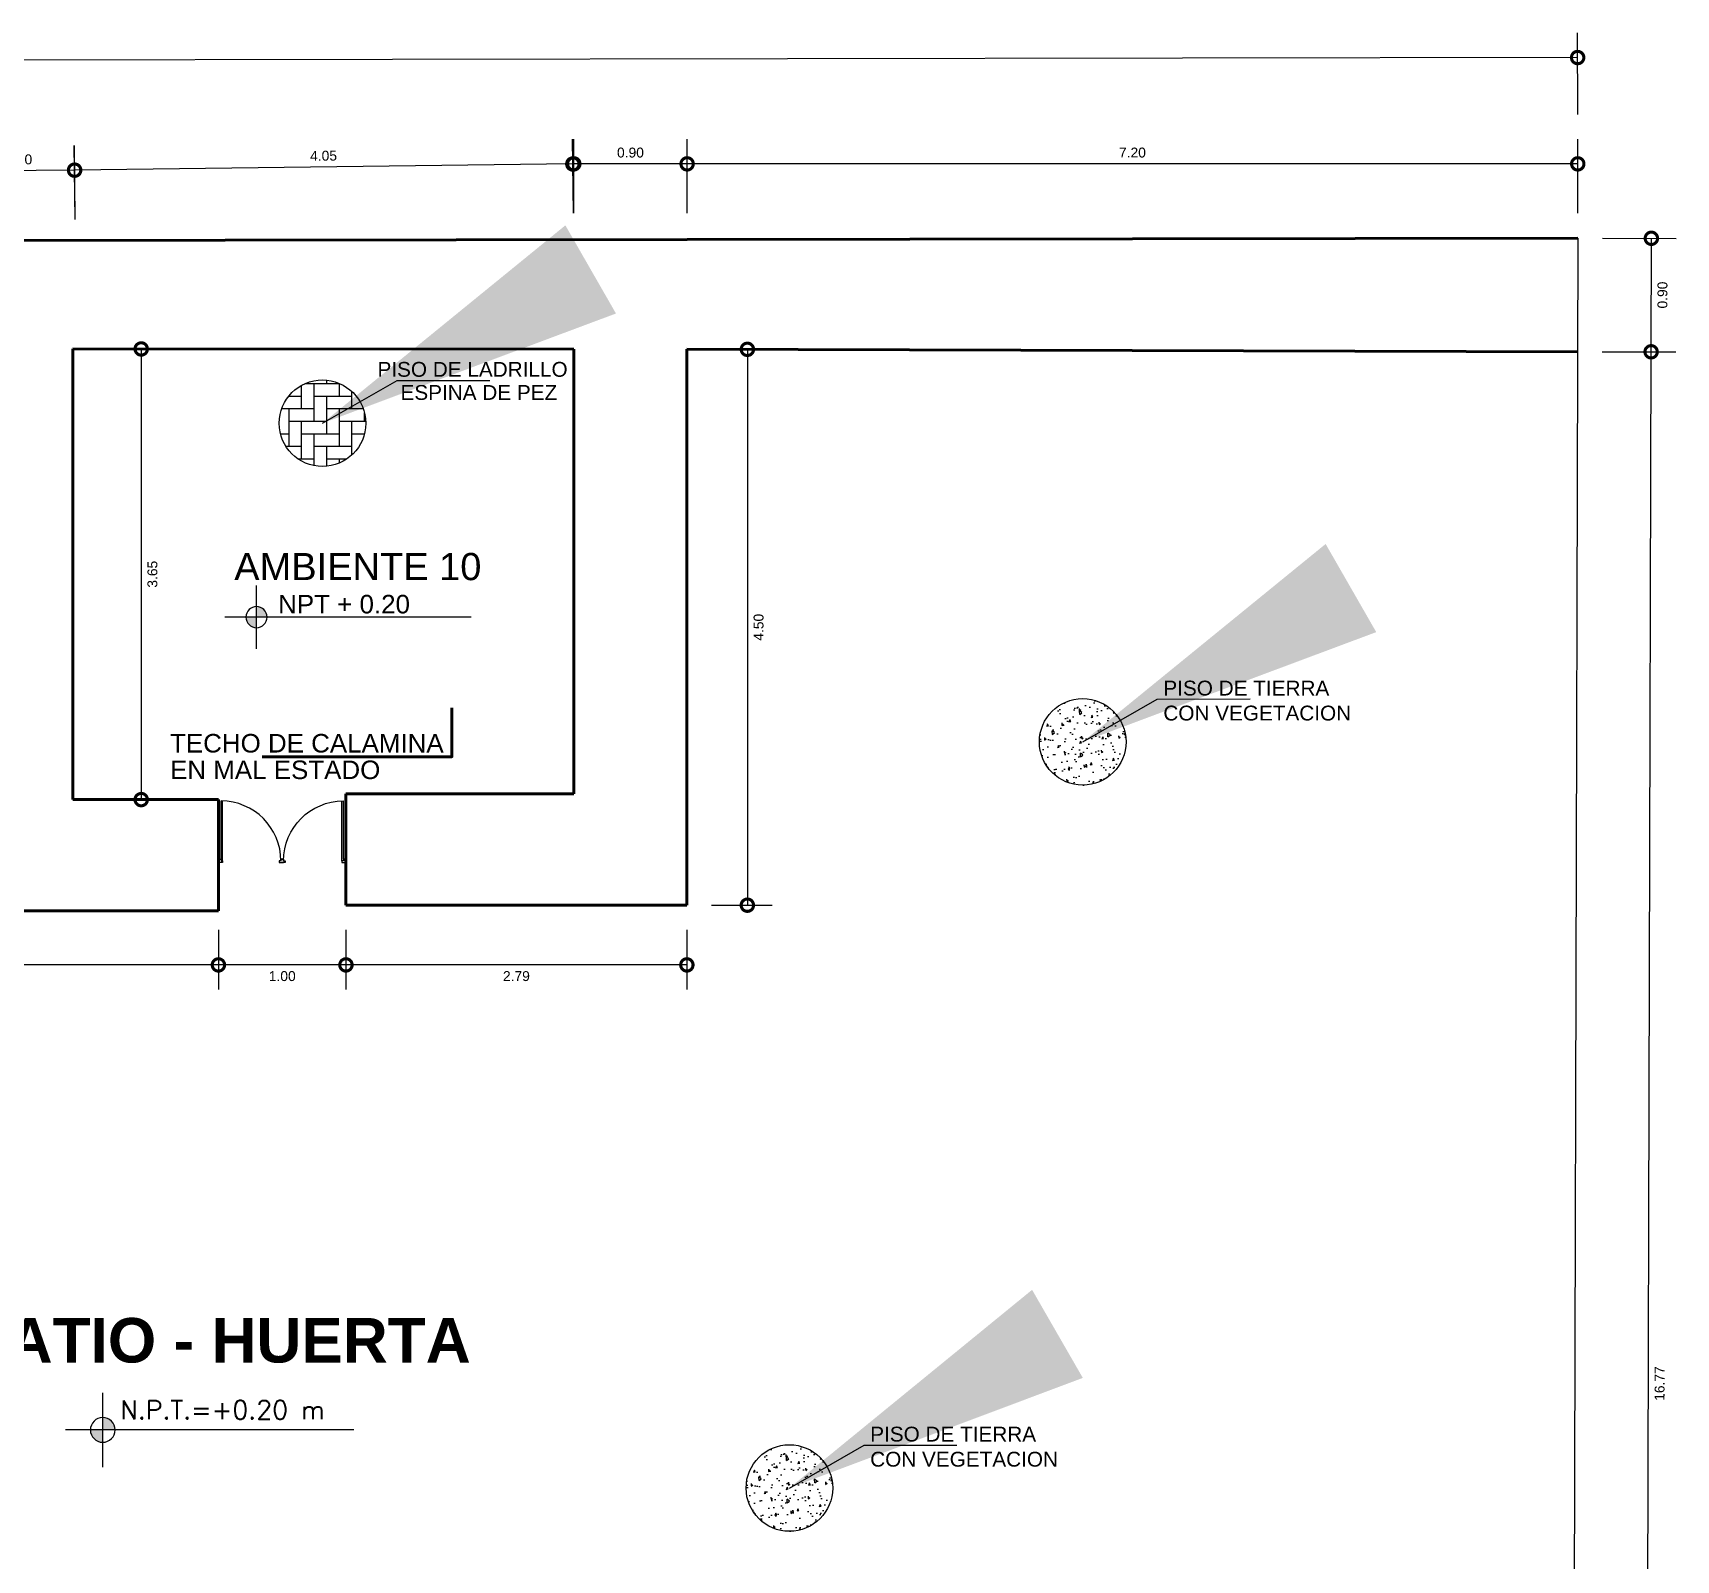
# Model space of a CAD drawing. Header units: millimetres. Extents: x 2048 to 2102.7, y 1127 to 1156.6.
# Drawn here: x 2089.42 to 2102.7, y 1144.27 to 1156.62 of the extents above; entities that cross this region are included whole.
import ezdxf
from ezdxf.enums import TextEntityAlignment as Align

# ---------------------------------------------------------------- set-up
doc = ezdxf.new("R2010")
doc.units = ezdxf.units.MM
for name, color, linetype, lineweight in [('0.1', 141, 'Continuous', 9), ('COLUMNA', 6, 'Continuous', 40), ('l) Texto chico', 30, 'Continuous', 20), ('moviliario', 105, 'Continuous', 9), ('Pluma 1', 6, 'Continuous', 9), ('Pluma 8', 7, 'Continuous', 50), ('PUERTAS', 22, 'Continuous', 13), ('TEXTOS', 7, 'Continuous', 18)]:
    doc.layers.add(name, color=color, linetype=linetype, lineweight=lineweight)
doc.layers.add('Cotas', color=1, linetype='Continuous')
doc.styles.add('BOLD', font='swissb.ttf')
doc.styles.add('Plantilla 60', font='romans.shx', dxfattribs={"oblique": 10, "height": 0.075})
doc.styles.add('ROTULO', font='arial.ttf')
doc.styles.get("Standard").update_dxf_attribs({"font": 'arial.ttf'})
doc.dimstyles.new('COTAS', dxfattribs={"dimtxt": 0.08, "dimasz": 0.2, "dimexe": 0.2, "dimexo": 0.2, "dimgap": 0.05, "dimtad": 2, "dimzin": 1, "dimdsep": 46, "dimtxsty": 'Standard', "dimblk": 'DOTSMALL', "dimcen": 2.5, "dimclrd": 244, "dimclre": 244, "dimclrt": 2, "dimazin": 0, "dimtfac": 1, "dimtmove": 2, "dimatfit": 3, "dimldrblk": 'OPEN90', "dimfxl": 1, "dimarcsym": 0})
doc.dimstyles.new('ISO-25', dxfattribs={"dimtxt": 2.5, "dimasz": 2.5, "dimexe": 1.25, "dimexo": 0.625, "dimtad": 1, "dimtxsty": 'Standard', "dimcen": 2.5, "dimadec": 0, "dimazin": 0, "dimtfac": 1, "dimtmove": 0, "dimatfit": 3, "dimfxl": 1, "dimarcsym": 0})

# ---------------------------------------------------------------- blocks, each defined once
blk = doc.blocks.new('puer-100')
for p, q in [((0.04, 0.025), (0.04, 0.92)), ((0.065, 0), (0.065, 0.92))]:
    blk.add_line(p, q)
for points in [[(0, 0.025), (0.04, 0.025), (0.04, 0), (0.065, 0), (0.065, -0.025), (0, -0.025)], [(1, 0.025), (0.96, 0.025), (0.96, 0), (0.935, 0), (0.935, -0.025), (1, -0.025)]]:
    blk.add_lwpolyline(points)
blk.add_arc((0.04, 0), 0.92, 0, 90)
blk = doc.blocks.new('NPT')
at = {"linetype": 'Continuous', "ltscale": 0.1}
h = blk.add_hatch(color=256, dxfattribs=at)
h.paths.add_polyline_path([(0, 0), (0, 0.05, 0.414214), (-0.05, 0)])
h.paths.add_polyline_path([(0, 0), (0, -0.05, 0.414214), (0.05, 0)])
for p, q in [((0, -0.05), (0, 0.15)), ((-1.0147, 0), (0.05, 0)), ((0.05, 0), (0.15, 0)), ((0, -0.15), (0, -0.05))]:
    blk.add_line(p, q, dxfattribs=at)
blk.add_circle((0, 0), 0.05, dxfattribs=at)
blk = doc.blocks.new('_DotSmall')
at = {"color": 0, "const_width": 0.5}
blk.add_lwpolyline([(-0.0625, 0, 1), (0.0625, 0, 1)], format="xyb", close=True, dxfattribs=at)
blk = doc.blocks.new('*D27')
at = {"layer": 'Cotas', "color": 244, "lineweight": -2, "transparency": 16777216}
for p, q in [((2102.106, 1154.04), (2102.701, 1154.038)), ((2102.458, 1137.349), (2102.501, 1154.039)), ((2102.063, 1137.35), (2102.658, 1137.349))]:
    blk.add_line(p, q, dxfattribs=at)
at = {"layer": 'Defpoints', "color": 0, "transparency": 16777216}
for p in [(2101.906, 1154.04), (2102.501, 1154.039), (2101.863, 1137.351)]:
    blk.add_point(p, dxfattribs=at)
at = {"layer": 'Cotas', "color": 244, "lineweight": -2, "transparency": 16777216, "xscale": 0.2, "yscale": 0.2, "zscale": 0.2}
for p, rotation in [((2102.501, 1154.039), 89.85177949797429), ((2102.458, 1137.349), 269.8517794979743)]:
    blk.add_blockref('_DotSmall', p, dxfattribs=dict(at, rotation=rotation))
at = {"layer": 'Cotas', "color": 5, "transparency": 16777216, "insert": (2102.57, 1145.694), "char_height": 0.08, "attachment_point": 5, "rotation": 89.8518}
blk.add_mtext('16.77', dxfattribs=at)
blk = doc.blocks.new('_Open90')
at = {"color": 0, "linetype": 'ByBlock', "lineweight": -2}
for p, q in [((0, 0), (-1, 0)), ((-0.5, 0.5), (0, 0)), ((0, 0), (-0.5, -0.5))]:
    blk.add_line(p, q, dxfattribs=at)
blk = doc.blocks.new('*D28')
at = {"layer": 'Cotas', "color": 244, "lineweight": -2, "transparency": 16777216}
for p, q in [((2102.108, 1154.958), (2102.703, 1154.956)), ((2102.501, 1154.039), (2102.503, 1154.957)), ((2102.106, 1154.04), (2102.701, 1154.038))]:
    blk.add_line(p, q, dxfattribs=at)
at = {"layer": 'Defpoints', "color": 0, "transparency": 16777216}
for p in [(2101.908, 1154.959), (2102.503, 1154.957), (2101.906, 1154.04)]:
    blk.add_point(p, dxfattribs=at)
at = {"layer": 'Cotas', "color": 244, "lineweight": -2, "transparency": 16777216, "xscale": 0.2, "yscale": 0.2, "zscale": 0.2}
for p, rotation in [((2102.503, 1154.957), 89.85177949798327), ((2102.501, 1154.039), 269.8517794979833)]:
    blk.add_blockref('_DotSmall', p, dxfattribs=dict(at, rotation=rotation))
at = {"layer": 'Cotas', "color": 5, "transparency": 16777216, "insert": (2102.593, 1154.498), "char_height": 0.08, "attachment_point": 5, "rotation": 89.8518}
blk.add_mtext('0.90', dxfattribs=at)
blk = doc.blocks.new('*D29')
at = {"layer": 'Cotas', "color": 244, "lineweight": -2, "transparency": 16777216}
for p, q in [((2094.708, 1155.159), (2094.708, 1155.759)), ((2101.908, 1155.159), (2101.908, 1155.759)), ((2101.908, 1155.559), (2094.708, 1155.559))]:
    blk.add_line(p, q, dxfattribs=at)
at = {"layer": 'Defpoints', "color": 0, "transparency": 16777216}
for p in [(2094.708, 1155.559), (2094.708, 1154.959), (2101.908, 1154.959)]:
    blk.add_point(p, dxfattribs=at)
at = {"layer": 'Cotas', "color": 244, "lineweight": -2, "transparency": 16777216, "xscale": 0.2, "yscale": 0.2, "zscale": 0.2, "rotation": 180}
blk.add_blockref('_DotSmall', (2094.708, 1155.559), dxfattribs=at)
at = {"layer": 'Cotas', "color": 244, "lineweight": -2, "transparency": 16777216, "xscale": 0.2, "yscale": 0.2, "zscale": 0.2}
blk.add_blockref('_DotSmall', (2101.908, 1155.559), dxfattribs=at)
at = {"layer": 'Cotas', "color": 5, "transparency": 16777216, "insert": (2098.308, 1155.65), "char_height": 0.08, "attachment_point": 5}
blk.add_mtext('7.20', dxfattribs=at)
blk = doc.blocks.new('*D30')
at = {"layer": 'Cotas', "color": 244, "lineweight": -2, "transparency": 16777216}
for p, q in [((2088.859, 1155.1), (2088.853, 1155.699)), ((2089.761, 1155.109), (2089.755, 1155.708)), ((2089.757, 1155.508), (2088.855, 1155.499))]:
    blk.add_line(p, q, dxfattribs=at)
at = {"layer": 'Defpoints', "color": 0, "transparency": 16777216}
for p in [(2088.855, 1155.499), (2088.861, 1154.9), (2089.763, 1154.909)]:
    blk.add_point(p, dxfattribs=at)
at = {"layer": 'Cotas', "color": 244, "lineweight": -2, "transparency": 16777216, "xscale": 0.2, "yscale": 0.2, "zscale": 0.2}
for p, rotation in [((2088.855, 1155.499), 180.5774263501912), ((2089.757, 1155.508), 0.5774263501911747)]:
    blk.add_blockref('_DotSmall', p, dxfattribs=dict(at, rotation=rotation))
at = {"layer": 'Cotas', "color": 5, "transparency": 16777216, "insert": (2089.305, 1155.594), "char_height": 0.08, "attachment_point": 5, "rotation": 0.5774}
blk.add_mtext('0.90', dxfattribs=at)
blk = doc.blocks.new('*D42')
at = {"layer": 'Cotas', "color": 244, "lineweight": -2, "transparency": 16777216}
for p, q in [((2093.792, 1155.159), (2093.792, 1155.759)), ((2094.708, 1155.159), (2094.708, 1155.759)), ((2094.708, 1155.559), (2093.792, 1155.559))]:
    blk.add_line(p, q, dxfattribs=at)
at = {"layer": 'Defpoints', "color": 0, "transparency": 16777216}
for p in [(2093.792, 1155.559), (2093.792, 1154.959), (2094.708, 1154.959)]:
    blk.add_point(p, dxfattribs=at)
at = {"layer": 'Cotas', "color": 244, "lineweight": -2, "transparency": 16777216, "xscale": 0.2, "yscale": 0.2, "zscale": 0.2}
for p, rotation in [((2093.792, 1155.559), 179.9999999999858), ((2094.708, 1155.559), 359.9999999999857)]:
    blk.add_blockref('_DotSmall', p, dxfattribs=dict(at, rotation=rotation))
at = {"layer": 'Cotas', "color": 5, "transparency": 16777216, "insert": (2094.25, 1155.65), "char_height": 0.08, "attachment_point": 5}
blk.add_mtext('0.90', dxfattribs=at)
blk = doc.blocks.new('*D43')
at = {"layer": 'Cotas', "color": 244, "lineweight": -2, "transparency": 16777216}
for p, q in [((2093.789, 1155.159), (2093.782, 1155.758)), ((2089.761, 1155.109), (2089.753, 1155.708)), ((2093.784, 1155.558), (2089.756, 1155.508))]:
    blk.add_line(p, q, dxfattribs=at)
at = {"layer": 'Defpoints', "color": 0, "transparency": 16777216}
for p in [(2089.756, 1155.508), (2093.792, 1154.959), (2089.763, 1154.909)]:
    blk.add_point(p, dxfattribs=at)
at = {"layer": 'Cotas', "color": 244, "lineweight": -2, "transparency": 16777216, "xscale": 0.2, "yscale": 0.2, "zscale": 0.2}
for p, rotation in [((2093.784, 1155.558), 0.708785738846549), ((2089.756, 1155.508), 180.7087857388466)]:
    blk.add_blockref('_DotSmall', p, dxfattribs=dict(at, rotation=rotation))
at = {"layer": 'Cotas', "color": 5, "transparency": 16777216, "insert": (2091.769, 1155.624), "char_height": 0.08, "attachment_point": 5, "rotation": 0.7088}
blk.add_mtext('4.05', dxfattribs=at)
blk = doc.blocks.new('*D65')
at = {"layer": 'Cotas', "color": 244, "lineweight": -2, "transparency": 16777216}
for p, q in [((2094.906, 1154.059), (2095.395, 1154.059)), ((2095.195, 1154.059), (2095.195, 1149.563)), ((2094.906, 1149.563), (2095.395, 1149.563))]:
    blk.add_line(p, q, dxfattribs=at)
at = {"layer": 'Defpoints', "color": 0, "transparency": 16777216}
for p in [(2094.706, 1154.059), (2094.706, 1149.563), (2095.195, 1149.563)]:
    blk.add_point(p, dxfattribs=at)
at = {"layer": 'Cotas', "color": 244, "lineweight": -2, "transparency": 16777216, "xscale": 0.2, "yscale": 0.2, "zscale": 0.2}
for p, rotation in [((2095.195, 1154.059), 90), ((2095.195, 1149.563), 270)]:
    blk.add_blockref('_DotSmall', p, dxfattribs=dict(at, rotation=rotation))
at = {"layer": 'Cotas', "color": 5, "transparency": 16777216, "insert": (2095.286, 1151.811), "char_height": 0.08, "attachment_point": 5, "rotation": 90}
blk.add_mtext('4.50', dxfattribs=at)
blk = doc.blocks.new('*D66')
at = {"layer": 'Cotas', "color": 244, "lineweight": -2, "transparency": 16777216}
for p, q in [((2091.95, 1149.363), (2091.95, 1148.88)), ((2094.706, 1149.363), (2094.706, 1148.88)), ((2094.706, 1149.08), (2091.95, 1149.08))]:
    blk.add_line(p, q, dxfattribs=at)
at = {"layer": 'Defpoints', "color": 0, "transparency": 16777216}
for p in [(2091.95, 1149.563), (2094.706, 1149.563), (2091.95, 1149.08)]:
    blk.add_point(p, dxfattribs=at)
at = {"layer": 'Cotas', "color": 244, "lineweight": -2, "transparency": 16777216, "xscale": 0.2, "yscale": 0.2, "zscale": 0.2, "rotation": 180}
blk.add_blockref('_DotSmall', (2091.95, 1149.08), dxfattribs=at)
at = {"layer": 'Cotas', "color": 244, "lineweight": -2, "transparency": 16777216, "xscale": 0.2, "yscale": 0.2, "zscale": 0.2}
blk.add_blockref('_DotSmall', (2094.706, 1149.08), dxfattribs=at)
at = {"layer": 'Cotas', "color": 5, "transparency": 16777216, "insert": (2093.328, 1148.989), "char_height": 0.08, "attachment_point": 5}
blk.add_mtext('2.79', dxfattribs=at)
blk = doc.blocks.new('*D67')
at = {"layer": 'Cotas', "color": 244, "lineweight": -2, "transparency": 16777216}
for p, q in [((2090.919, 1149.363), (2090.919, 1148.88)), ((2091.95, 1149.363), (2091.95, 1148.88)), ((2091.95, 1149.08), (2090.919, 1149.08))]:
    blk.add_line(p, q, dxfattribs=at)
at = {"layer": 'Defpoints', "color": 0, "transparency": 16777216}
for p in [(2090.919, 1149.563), (2091.95, 1149.563), (2090.919, 1149.08)]:
    blk.add_point(p, dxfattribs=at)
at = {"layer": 'Cotas', "color": 244, "lineweight": -2, "transparency": 16777216, "xscale": 0.2, "yscale": 0.2, "zscale": 0.2, "rotation": 180}
blk.add_blockref('_DotSmall', (2090.919, 1149.08), dxfattribs=at)
at = {"layer": 'Cotas', "color": 244, "lineweight": -2, "transparency": 16777216, "xscale": 0.2, "yscale": 0.2, "zscale": 0.2}
blk.add_blockref('_DotSmall', (2091.95, 1149.08), dxfattribs=at)
at = {"layer": 'Cotas', "color": 5, "transparency": 16777216, "insert": (2091.435, 1148.989), "char_height": 0.08, "attachment_point": 5}
blk.add_mtext('1.00', dxfattribs=at)
blk = doc.blocks.new('*D68')
at = {"layer": 'Cotas', "color": 244, "lineweight": -2, "transparency": 16777216}
for p, q in [((2087.219, 1149.317), (2087.219, 1148.88)), ((2090.919, 1149.317), (2090.919, 1148.88)), ((2090.919, 1149.08), (2087.219, 1149.08))]:
    blk.add_line(p, q, dxfattribs=at)
at = {"layer": 'Defpoints', "color": 0, "transparency": 16777216}
for p in [(2087.219, 1149.517), (2090.919, 1149.517), (2087.219, 1149.08)]:
    blk.add_point(p, dxfattribs=at)
at = {"layer": 'Cotas', "color": 244, "lineweight": -2, "transparency": 16777216, "xscale": 0.2, "yscale": 0.2, "zscale": 0.2}
for p, rotation in [((2087.219, 1149.08), 180.0000000000035), ((2090.919, 1149.08), 3.517186542012496e-12)]:
    blk.add_blockref('_DotSmall', p, dxfattribs=dict(at, rotation=rotation))
at = {"layer": 'Cotas', "color": 5, "transparency": 16777216, "insert": (2089.069, 1148.989), "char_height": 0.08, "attachment_point": 5}
blk.add_mtext('3.75', dxfattribs=at)
blk = doc.blocks.new('*D92')
at = {"layer": 'Cotas', "color": 244, "lineweight": -2, "transparency": 16777216}
for p, q in [((2053.474, 1155.882), (2053.473, 1156.542)), ((2101.908, 1155.959), (2101.907, 1156.619)), ((2101.907, 1156.419), (2053.473, 1156.342))]:
    blk.add_line(p, q, dxfattribs=at)
at = {"layer": 'Defpoints', "color": 0, "transparency": 16777216}
for p in [(2053.473, 1156.342), (2101.908, 1155.759), (2053.474, 1155.682)]:
    blk.add_point(p, dxfattribs=at)
at = {"layer": 'Cotas', "color": 244, "lineweight": -2, "transparency": 16777216, "xscale": 0.2, "yscale": 0.2, "zscale": 0.2}
for p, rotation in [((2053.473, 1156.342), 180.0912407047927), ((2101.907, 1156.419), 0.09124070479269443)]:
    blk.add_blockref('_DotSmall', p, dxfattribs=dict(at, rotation=rotation))
at = {"layer": 'Cotas', "color": 5, "transparency": 16777216, "insert": (2077.69, 1156.471), "char_height": 0.08, "attachment_point": 5, "rotation": 0.0912}
blk.add_mtext('48.43', dxfattribs=at)
blk = doc.blocks.new('*D96')
at = {"layer": 'Cotas', "color": 244, "lineweight": -2, "transparency": 16777216}
for p, q in [((2089.941, 1154.062), (2090.495, 1154.062)), ((2090.295, 1154.062), (2090.295, 1150.417)), ((2089.941, 1150.417), (2090.495, 1150.417))]:
    blk.add_line(p, q, dxfattribs=at)
at = {"layer": 'Defpoints', "color": 0, "transparency": 16777216}
for p in [(2089.741, 1154.062), (2089.741, 1150.417), (2090.295, 1150.417)]:
    blk.add_point(p, dxfattribs=at)
at = {"layer": 'Cotas', "color": 244, "lineweight": -2, "transparency": 16777216, "xscale": 0.2, "yscale": 0.2, "zscale": 0.2}
for p, rotation in [((2090.295, 1154.062), 90), ((2090.295, 1150.417), 270)]:
    blk.add_blockref('_DotSmall', p, dxfattribs=dict(at, rotation=rotation))
at = {"layer": 'Cotas', "color": 5, "transparency": 16777216, "insert": (2090.386, 1152.24), "char_height": 0.08, "attachment_point": 5, "rotation": 90}
blk.add_mtext('3.65', dxfattribs=at)

msp = doc.modelspace()

# ---------------------------------------------------------------- hatches: boundary and pattern name
at = {"layer": 'Cotas'}
h = msp.add_hatch(dxfattribs=at)
h.set_pattern_fill('AR-CONC', color=256, scale=0.001, angle=45, style=0)
h.set_pattern_definition([(95, (1293.28074, 1031.62643), (0.14009465, 0.11755338), [0.01905, -0.20955]), (40, (1293.28074, 1031.62643), (-0.16001789, 0.110177007), [0.01524, -0.16764]), (145.451, (1293.29242, 1031.63623), (-0.019922158, 0.227730237), [0.01619, -0.17809]), (91.1842, (1293.24482, 1031.66235), (0.221410243, 0.16195341), [0.028575, -0.314325]), (141.6356, (1293.26327, 1031.67585), (-0.007086144, 0.34282643), [0.024285, -0.267135]), (36.184, (1293.24482, 1031.66235), (-0.00708557, 0.34282639), [0.02286, -0.25146]), (66, (1293.27176, 1031.67133), (0.17952055, 0.034895268), [0.01905, -0.20955]), (11, (1293.27176, 1031.67133), (-0.086539927, 0.173941193), [0.01524, -0.16764]), (116.4514, (1293.28672, 1031.67424), (0.09298004, 0.208836456), [0.01619, -0.17809]), (82.5, (1293.280744, 1031.62643), (-0.057605469, 0.0619734137), [0, -0.165608, 0, -0.17018, 0, -0.168275]), (52.5, (1293.28074, 1031.62643), (-0.023589727, 0.118087), [0, -0.097028, 0, -0.161798, 0, -0.064135]), (12.5, (1293.24069, 1031.58638), (0.099927863, 0.0918261956), [0, -0.0635, 0, -0.19812, 0, -0.26289]), (2.5, (1293.22273, 1031.56842), (0.086763904, 0.122722393), [0, -0.08255, 0, -0.131572, 0, -0.18669])])
h.paths.add_polyline_path([(2098.256, 1150.884, 1), (2097.556, 1150.884, 1)])
h = msp.add_hatch(dxfattribs=at)
h.set_pattern_fill('AR-CONC', color=256, scale=0.001, angle=45, style=0)
h.set_pattern_definition([(95, (1290.90992, 1025.59188), (0.14009465, 0.11755338), [0.01905, -0.20955]), (40, (1290.90992, 1025.59188), (-0.16001789, 0.110177007), [0.01524, -0.16764]), (145.451, (1290.9216, 1025.60167), (-0.019922158, 0.227730237), [0.01619, -0.17809]), (91.1842, (1290.874, 1025.6278), (0.221410243, 0.16195341), [0.028575, -0.314325]), (141.6356, (1290.89245, 1025.6413), (-0.007086144, 0.34282643), [0.024285, -0.267135]), (36.184, (1290.874, 1025.6278), (-0.00708557, 0.34282639), [0.02286, -0.25146]), (66, (1290.90094, 1025.63678), (0.17952055, 0.034895268), [0.01905, -0.20955]), (11, (1290.90094, 1025.63678), (-0.086539927, 0.173941193), [0.01524, -0.16764]), (116.4514, (1290.9159, 1025.63969), (0.09298004, 0.208836456), [0.01619, -0.17809]), (82.5, (1290.90992, 1025.59188), (-0.057605469, 0.0619734137), [0, -0.165608, 0, -0.17018, 0, -0.168275]), (52.5, (1290.90992, 1025.59188), (-0.023589727, 0.118087), [0, -0.097028, 0, -0.161798, 0, -0.064135]), (12.5, (1290.86987, 1025.551826), (0.099927863, 0.0918261956), [0, -0.0635, 0, -0.19812, 0, -0.26289]), (2.5, (1290.85191, 1025.53387), (0.086763904, 0.122722393), [0, -0.08255, 0, -0.131572, 0, -0.18669])])
h.paths.add_polyline_path([(2095.885, 1144.849, 1), (2095.185, 1144.849, 1)])
at = {"layer": 'Pluma 1'}
h = msp.add_hatch(dxfattribs=at)
h.set_pattern_fill('AR-HBONE', color=256, scale=0.001, angle=45, style=0)
h.set_pattern_definition([(90, (1322.47994, 1033.89223), (-0.1016, 0.1016), [0.3048, -0.1016]), (180, (1322.47994, 1033.99383), (-0.1016, 0.1016), [0.3048, -0.1016])])
h.paths.add_polyline_path([(2092.11, 1153.461, 1), (2091.41, 1153.461, 1)])

# ---------------------------------------------------------------- linework, layer by layer
at = {"layer": 'Cotas'}
msp.add_line((2101.908, 1154.959), (2101.861, 1136.509), dxfattribs=at)
msp.add_line((2101.908, 1154.959), (2101.861, 1136.509), dxfattribs=at)
at = {"layer": 'moviliario'}
for centre in [(2091.76, 1153.461), (2097.906, 1150.884), (2095.535, 1144.849)]:
    msp.add_circle(centre, 0.35, dxfattribs=at)
at = {"layer": 'Pluma 8'}
for p, q in [((2079.085, 1154.923), (2094.708, 1154.947)), ((2094.708, 1154.947), (2101.908, 1154.959)), ((2089.741, 1150.417), (2089.741, 1154.062)), ((2089.741, 1154.062), (2093.792, 1154.061)), ((2093.792, 1154.061), (2093.792, 1150.463)), ((2094.706, 1149.563), (2094.706, 1154.059)), ((2094.706, 1154.059), (2101.906, 1154.04)), ((2090.919, 1150.417), (2089.741, 1150.417)), ((2090.919, 1149.517), (2090.919, 1150.417)), ((2093.792, 1150.463), (2091.95, 1150.463)), ((2091.95, 1150.463), (2091.95, 1149.563)), ((2087.219, 1149.517), (2090.919, 1149.517)), ((2091.95, 1149.563), (2094.706, 1149.563))]:
    msp.add_line(p, q, dxfattribs=at)
msp.add_lwpolyline([(2091.274, 1150.764), (2092.807, 1150.764), (2092.807, 1151.159)], dxfattribs=at)

# ---------------------------------------------------------------- block references
at = {"layer": '0.1', "linetype": 'Continuous', "xscale": -1.710720000000038, "yscale": 1.710719999999924, "zscale": 1.71072}
msp.add_blockref('NPT', (2091.227, 1151.893), dxfattribs=at)
at = {"layer": 'l) Texto chico', "xscale": -2, "yscale": 2, "zscale": 2}
msp.add_blockref('NPT', (2089.984, 1145.319), dxfattribs=at)
at = {"layer": 'PUERTAS', "ltscale": 0.1, "xscale": 0.5260731766080653, "yscale": 0.5260731766080653, "zscale": 0.5260731766080653}
msp.add_blockref('puer-100', (2090.919, 1149.922), dxfattribs=at)
at = {"layer": 'PUERTAS', "ltscale": 0.1, "xscale": -0.5260731766080653, "yscale": 0.5260731766081221, "zscale": 0.526073176608055, "rotation": 359.9999999999876}
msp.add_blockref('puer-100', (2091.95, 1149.922), dxfattribs=at)

# ---------------------------------------------------------------- texts
at = {"layer": 'COLUMNA', "ltscale": 0.25, "style": 'BOLD'}
msp.add_text('PATIO - HUERTA', height=0.36, dxfattribs=at).set_placement((2090.919, 1146.044), align=Align.MIDDLE_CENTER)
at = {"layer": 'l) Texto chico', "style": 'Plantilla 60'}
msp.add_text('N.P.T.=+0.20 m', height=0.15, dxfattribs=at).set_placement((2090.126, 1145.407))
at = {"layer": 'TEXTOS', "style": 'ROTULO'}
for s, height, p in [('PISO DE LADRILLO', 0.12, (2092.205, 1153.837)), ('ESPINA DE PEZ', 0.12, (2092.391, 1153.65)), ('AMBIENTE 10', 0.22, (2091.047, 1152.192)), ('NPT + 0.20', 0.15, (2091.402, 1151.923)), ('PISO DE TIERRA', 0.12, (2098.558, 1151.259)), ('CON VEGETACION', 0.12, (2098.558, 1151.057)), ('TECHO DE CALAMINA', 0.15, (2090.528, 1150.798)), ('EN MAL ESTADO', 0.15, (2090.528, 1150.583)), ('PISO DE TIERRA', 0.12, (2096.188, 1145.225)), ('CON VEGETACION', 0.12, (2096.188, 1145.022))]:
    msp.add_text(s, height=height, dxfattribs=at).set_placement(p)

# ---------------------------------------------------------------- dimensions: what is measured, and where the dimension line sits
at = {"layer": 'Cotas'}
for p1, p2, distance, picture, middle in [((2101.908, 1155.759), (2053.474, 1155.682), -0.66, '*D92', (2077.69, 1156.471)), ((2101.908, 1154.959), (2094.708, 1154.959), -0.601, '*D29', (2098.308, 1155.65)), ((2089.763, 1154.909), (2088.861, 1154.9), -0.599, '*D30', (2089.305, 1155.594)), ((2089.74116, 1154.06229), (2089.74116, 1150.41727), 0.55403, '*D96', (2090.38606, 1152.23978)), ((2094.706, 1154.059), (2094.706, 1149.563), 0.489, '*D65', (2095.286, 1151.811))]:
    dim = msp.add_aligned_dim(p1=p1, p2=p2, distance=distance, dimstyle='COTAS', override={"dimclrt": 5}, dxfattribs=at)
    dim.commit()
    dim.dimension.update_dxf_attribs({"geometry": picture, "text_midpoint": middle})
for p1, p2, distance, text, picture, middle in [((2093.792, 1154.959), (2089.763, 1154.909), -0.599, '4.05', '*D43', (2091.769, 1155.624)), ((2094.708, 1154.959), (2093.792, 1154.959), -0.601, '0.90', '*D42', (2094.25, 1155.65)), ((2101.906, 1154.04), (2101.908, 1154.959), -0.595, '0.90', '*D28', (2102.593, 1154.498)), ((2101.863, 1137.351), (2101.906, 1154.04), -0.595, '16.77', '*D27', (2102.57, 1145.694)), ((2090.919, 1149.517), (2087.219, 1149.517), 0.438, '3.75', '*D68', (2089.069, 1148.989)), ((2091.95, 1149.563), (2090.919, 1149.563), 0.484, '1.00', '*D67', (2091.435, 1148.989)), ((2094.706, 1149.563), (2091.95, 1149.563), 0.484, '2.79', '*D66', (2093.328, 1148.989))]:
    dim = msp.add_aligned_dim(p1=p1, p2=p2, distance=distance, text=text, dimstyle='COTAS', override={"dimclrt": 5}, dxfattribs=at)
    dim.commit()
    dim.dimension.update_dxf_attribs({"geometry": picture, "text_midpoint": middle})

# ---------------------------------------------------------------- leaders
at = {"layer": 'moviliario'}
for points in [[(2091.76, 1153.461), (2092.363, 1153.807), (2093.114, 1153.808)], [(2097.906, 1150.884), (2098.509, 1151.23), (2099.259, 1151.231)], [(2095.535, 1144.849), (2096.138, 1145.196), (2096.889, 1145.196)]]:
    msp.add_leader(points, dimstyle='ISO-25', override={"dimgap": 0.625, "dimtad": 0}, dxfattribs=at)

doc.saveas('drawing.dxf')
